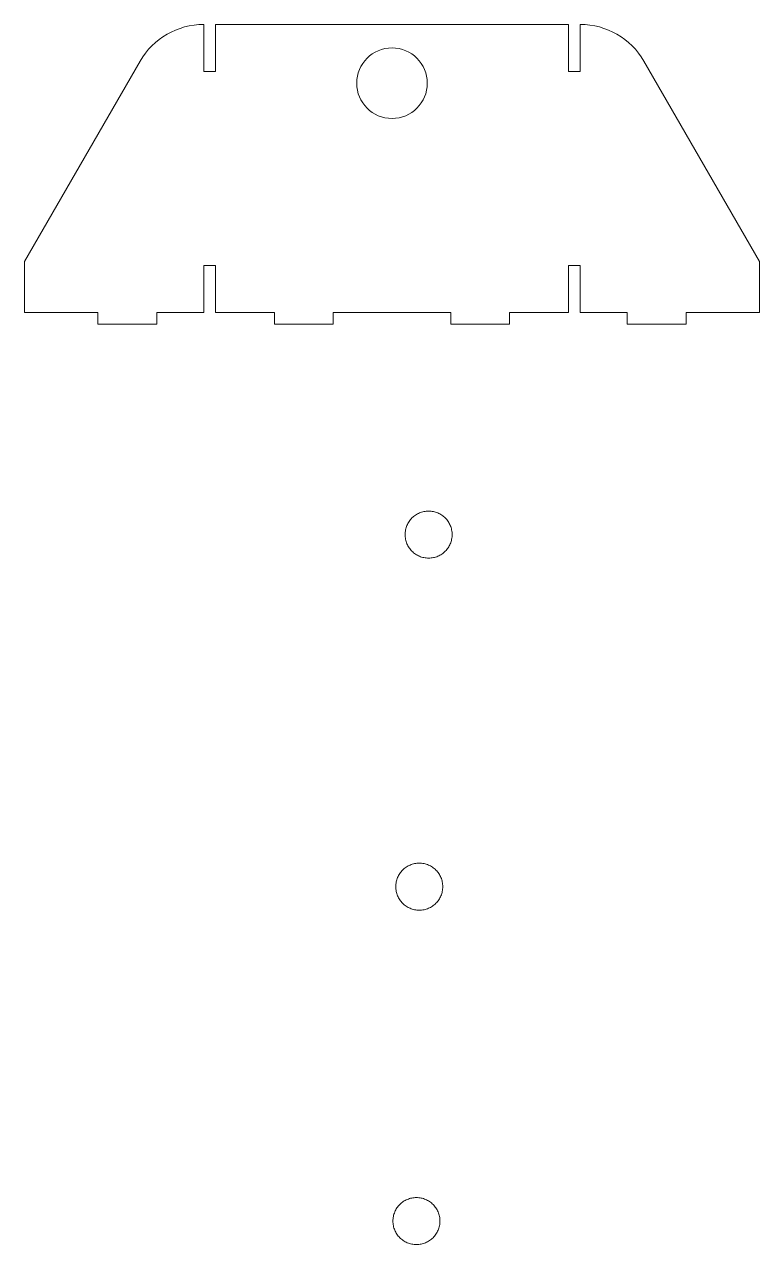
# Model space of a CAD drawing. Header units: millimetres. Extents: x -1370 to 2150, y -107 to 720.
# Drawn here: x 1285.5 to 1535.5, y -25.8 to 389.4 of the extents above; entities that cross this region are included whole.
import ezdxf

# ---------------------------------------------------------------- set-up
doc = ezdxf.new("R2010")
doc.units = ezdxf.units.MM
doc.header["$MEASUREMENT"] = 0
doc.layers.add('layer 1', color=7, linetype='Continuous')

msp = doc.modelspace()

# ---------------------------------------------------------------- linework, layer by layer
at = {"layer": 'layer 1', "color": 5, "lineweight": 9}
for points, knots in [([(1285.4668, 308.7367), (1285.4668, 308.7367), (1285.4668, 291.3918), (1285.4668, 291.3918), (1285.4668, 291.3918), (1285.4668, 291.3918), (1310.4668, 291.3918), (1310.4668, 291.3918), (1310.4668, 291.3918), (1310.4668, 291.3918), (1310.4668, 287.3918), (1310.4668, 287.3918), (1310.4668, 287.3918), (1310.4668, 287.3918), (1330.4668, 287.3918), (1330.4668, 287.3918), (1330.4668, 287.3918), (1330.4668, 287.3918), (1330.4668, 291.3918), (1330.4668, 291.3918), (1330.4668, 291.3918), (1330.4668, 291.3918), (1346.4668, 291.3918), (1346.4668, 291.3918), (1346.4668, 291.3918), (1346.4668, 291.3918), (1346.4668, 307.3918), (1346.4668, 307.3918), (1346.4668, 307.3918), (1346.4668, 307.3918), (1350.4668, 307.3918), (1350.4668, 307.3918), (1350.4668, 307.3918), (1350.4668, 307.3918), (1350.4668, 291.3918), (1350.4668, 291.3918), (1350.4668, 291.3918), (1350.4668, 291.3918), (1370.4668, 291.3918), (1370.4668, 291.3918), (1370.4668, 291.3918), (1370.4668, 291.3918), (1370.4668, 287.3918), (1370.4668, 287.3918), (1370.4668, 287.3918), (1370.4668, 287.3918), (1390.4668, 287.3918), (1390.4668, 287.3918), (1390.4668, 287.3918), (1390.4668, 287.3918), (1390.4668, 291.3918), (1390.4668, 291.3918), (1390.4668, 291.3918), (1390.4668, 291.3918), (1430.4668, 291.3918), (1430.4668, 291.3918), (1430.4668, 291.3918), (1430.4668, 291.3918), (1430.4668, 287.3918), (1430.4668, 287.3918), (1430.4668, 287.3918), (1430.4668, 287.3918), (1450.4668, 287.3918), (1450.4668, 287.3918), (1450.4668, 287.3918), (1450.4668, 287.3918), (1450.4668, 291.3918), (1450.4668, 291.3918), (1450.4668, 291.3918), (1450.4668, 291.3918), (1470.4668, 291.3918), (1470.4668, 291.3918), (1470.4668, 291.3918), (1470.4668, 291.3918), (1470.4668, 307.3918), (1470.4668, 307.3918), (1470.4668, 307.3918), (1470.4668, 307.3918), (1474.4668, 307.3918), (1474.4668, 307.3918), (1474.4668, 307.3918), (1474.4668, 307.3918), (1474.4668, 291.3918), (1474.4668, 291.3918), (1474.4668, 291.3918), (1474.4668, 291.3918), (1490.4668, 291.3918), (1490.4668, 291.3918), (1490.4668, 291.3918), (1490.4668, 291.3918), (1490.4668, 287.3918), (1490.4668, 287.3918), (1490.4668, 287.3918), (1490.4668, 287.3918), (1510.4668, 287.3918), (1510.4668, 287.3918), (1510.4668, 287.3918), (1510.4668, 287.3918), (1510.4668, 291.3918), (1510.4668, 291.3918), (1510.4668, 291.3918), (1510.4668, 291.3918), (1535.4668, 291.3918), (1535.4668, 291.3918), (1535.4668, 291.3918), (1535.4668, 291.3918), (1535.4668, 308.7367), (1535.4668, 308.7367), (1535.4668, 308.7367), (1535.4668, 308.7367), (1496.1175, 376.8918), (1496.1175, 376.8918), (1496.1175, 376.8918), (1491.6517, 384.6268), (1483.3985, 389.3918), (1474.4668, 389.3918), (1474.4668, 389.3918), (1474.4668, 389.3918), (1474.4668, 373.3918), (1474.4668, 373.3918), (1474.4668, 373.3918), (1474.4668, 373.3918), (1470.4668, 373.3918), (1470.4668, 373.3918), (1470.4668, 373.3918), (1470.4668, 373.3918), (1470.4668, 389.3918), (1470.4668, 389.3918), (1470.4668, 389.3918), (1470.4668, 389.3918), (1410.4668, 389.3918), (1410.4668, 389.3918), (1410.4668, 389.3918), (1410.4668, 389.3918), (1350.4668, 389.3918), (1350.4668, 389.3918), (1350.4668, 389.3918), (1350.4668, 389.3918), (1350.4668, 373.3918), (1350.4668, 373.3918), (1350.4668, 373.3918), (1350.4668, 373.3918), (1346.4668, 373.3918), (1346.4668, 373.3918), (1346.4668, 373.3918), (1346.4668, 373.3918), (1346.4668, 389.3918), (1346.4668, 389.3918), (1346.4668, 389.3918), (1337.5352, 389.3918), (1329.282, 384.6268), (1324.8162, 376.8918), (1324.8162, 376.8918), (1324.8162, 376.8918), (1285.4668, 308.7367), (1285.4668, 308.7367)], [0, 0, 0, 0, 0.025, 0.025, 0.025, 0.025, 0.05, 0.05, 0.05, 0.05, 0.075, 0.075, 0.075, 0.075, 0.1, 0.1, 0.1, 0.1, 0.125, 0.125, 0.125, 0.125, 0.15, 0.15, 0.15, 0.15, 0.175, 0.175, 0.175, 0.175, 0.2, 0.2, 0.2, 0.2, 0.225, 0.225, 0.225, 0.225, 0.25, 0.25, 0.25, 0.25, 0.275, 0.275, 0.275, 0.275, 0.3, 0.3, 0.3, 0.3, 0.325, 0.325, 0.325, 0.325, 0.35, 0.35, 0.35, 0.35, 0.375, 0.375, 0.375, 0.375, 0.4, 0.4, 0.4, 0.4, 0.425, 0.425, 0.425, 0.425, 0.45, 0.45, 0.45, 0.45, 0.475, 0.475, 0.475, 0.475, 0.5, 0.5, 0.5, 0.5, 0.525, 0.525, 0.525, 0.525, 0.55, 0.55, 0.55, 0.55, 0.575, 0.575, 0.575, 0.575, 0.6, 0.6, 0.6, 0.6, 0.625, 0.625, 0.625, 0.625, 0.65, 0.65, 0.65, 0.65, 0.675, 0.675, 0.675, 0.675, 0.7, 0.7, 0.7, 0.7, 0.725, 0.725, 0.725, 0.725, 0.75, 0.75, 0.75, 0.75, 0.775, 0.775, 0.775, 0.775, 0.8, 0.8, 0.8, 0.8, 0.825, 0.825, 0.825, 0.825, 0.85, 0.85, 0.85, 0.85, 0.875, 0.875, 0.875, 0.875, 0.9, 0.9, 0.9, 0.9, 0.925, 0.925, 0.925, 0.925, 0.95, 0.95, 0.95, 0.95, 1, 1, 1, 1]), ([(1422.4668, 369.3918), (1422.4668, 376.0192), (1417.0943, 381.3918), (1410.4669, 381.3918), (1410.4669, 381.3918), (1403.8395, 381.3918), (1398.4669, 376.0192), (1398.4668, 369.3918), (1398.4668, 369.3918), (1398.4668, 362.7644), (1403.8394, 357.3918), (1410.4668, 357.3918), (1410.4668, 357.3918), (1417.0942, 357.3918), (1422.4668, 362.7644), (1422.4668, 369.3917), (1422.4668, 369.3917), (1422.4668, 369.3917), (1422.4668, 369.3918), (1422.4668, 369.3918)], [0, 0, 0, 0, 0.16666667, 0.16666667, 0.16666667, 0.16666667, 0.33333333, 0.33333333, 0.33333333, 0.33333333, 0.5, 0.5, 0.5, 0.5, 0.66666667, 0.66666667, 0.66666667, 0.66666667, 1, 1, 1, 1])]:
    msp.add_open_spline(points, degree=3, knots=knots, dxfattribs=at)
at = {"layer": 'layer 1', "color": 183, "lineweight": 9}
for points in [[(1430.9127, 215.7909), (1430.9127, 215.7909), (1430.9022, 216.2022), (1430.9022, 216.2022), (1430.9022, 216.2022), (1430.9022, 216.2022), (1430.8713, 216.6082), (1430.8713, 216.6082), (1430.8713, 216.6082), (1430.8713, 216.6082), (1430.8204, 217.0083), (1430.8204, 217.0083), (1430.8204, 217.0083), (1430.8204, 217.0083), (1430.75, 217.402), (1430.75, 217.402), (1430.75, 217.402), (1430.75, 217.402), (1430.6605, 217.7889), (1430.6605, 217.7889), (1430.6605, 217.7889), (1430.6605, 217.7889), (1430.5526, 218.1684), (1430.5526, 218.1684), (1430.5526, 218.1684), (1430.5526, 218.1684), (1430.4268, 218.54), (1430.4268, 218.54), (1430.4268, 218.54), (1430.4268, 218.54), (1430.2834, 218.9032), (1430.2834, 218.9032), (1430.2834, 218.9032), (1430.2834, 218.9032), (1430.1231, 219.2575), (1430.1231, 219.2575), (1430.1231, 219.2575), (1430.1231, 219.2575), (1429.9463, 219.6024), (1429.9463, 219.6024), (1429.9463, 219.6024), (1429.9463, 219.6024), (1429.7535, 219.9374), (1429.7535, 219.9374), (1429.7535, 219.9374), (1429.7535, 219.9374), (1429.5453, 220.262), (1429.5453, 220.262), (1429.5453, 220.262), (1429.5453, 220.262), (1429.3222, 220.5757), (1429.3222, 220.5757), (1429.3222, 220.5757), (1429.3222, 220.5757), (1429.0846, 220.878), (1429.0846, 220.878), (1429.0846, 220.878), (1429.0846, 220.878), (1428.833, 221.1683), (1428.833, 221.1683), (1428.833, 221.1683), (1428.833, 221.1683), (1428.568, 221.4463), (1428.568, 221.4463), (1428.568, 221.4463), (1428.568, 221.4463), (1428.2901, 221.7112), (1428.2901, 221.7112), (1428.2901, 221.7112), (1428.2901, 221.7112), (1427.9997, 221.9628), (1427.9997, 221.9628), (1427.9997, 221.9628), (1427.9997, 221.9628), (1427.6975, 222.2004), (1427.6975, 222.2004), (1427.6975, 222.2004), (1427.6975, 222.2004), (1427.3838, 222.4236), (1427.3838, 222.4236), (1427.3838, 222.4236), (1427.3838, 222.4236), (1427.0592, 222.6318), (1427.0592, 222.6318), (1427.0592, 222.6318), (1427.0592, 222.6318), (1426.7242, 222.8245), (1426.7242, 222.8245), (1426.7242, 222.8245), (1426.7242, 222.8245), (1426.3792, 223.0013), (1426.3792, 223.0013), (1426.3792, 223.0013), (1426.3792, 223.0013), (1426.0249, 223.1617), (1426.0249, 223.1617), (1426.0249, 223.1617), (1426.0249, 223.1617), (1425.6617, 223.305), (1425.6617, 223.305), (1425.6617, 223.305), (1425.6617, 223.305), (1425.2901, 223.4309), (1425.2901, 223.4309), (1425.2901, 223.4309), (1425.2901, 223.4309), (1424.9106, 223.5388), (1424.9106, 223.5388), (1424.9106, 223.5388), (1424.9106, 223.5388), (1424.5238, 223.6282), (1424.5238, 223.6282), (1424.5238, 223.6282), (1424.5238, 223.6282), (1424.1301, 223.6986), (1424.1301, 223.6986), (1424.1301, 223.6986), (1424.1301, 223.6986), (1423.7299, 223.7496), (1423.7299, 223.7496), (1423.7299, 223.7496), (1423.7299, 223.7496), (1423.324, 223.7805), (1423.324, 223.7805), (1423.324, 223.7805), (1423.324, 223.7805), (1422.9127, 223.7909), (1422.9127, 223.7909), (1422.9127, 223.7909), (1422.9127, 223.7909), (1422.5013, 223.7805), (1422.5013, 223.7805), (1422.5013, 223.7805), (1422.5013, 223.7805), (1422.0954, 223.7496), (1422.0954, 223.7496), (1422.0954, 223.7496), (1422.0954, 223.7496), (1421.6953, 223.6986), (1421.6953, 223.6986), (1421.6953, 223.6986), (1421.6953, 223.6986), (1421.3015, 223.6282), (1421.3015, 223.6282), (1421.3015, 223.6282), (1421.3015, 223.6282), (1420.9147, 223.5388), (1420.9147, 223.5388), (1420.9147, 223.5388), (1420.9147, 223.5388), (1420.5352, 223.4309), (1420.5352, 223.4309), (1420.5352, 223.4309), (1420.5352, 223.4309), (1420.1636, 223.305), (1420.1636, 223.305), (1420.1636, 223.305), (1420.1636, 223.305), (1419.8004, 223.1617), (1419.8004, 223.1617), (1419.8004, 223.1617), (1419.8004, 223.1617), (1419.4461, 223.0013), (1419.4461, 223.0013), (1419.4461, 223.0013), (1419.4461, 223.0013), (1419.1011, 222.8245), (1419.1011, 222.8245), (1419.1011, 222.8245), (1419.1011, 222.8245), (1418.7661, 222.6318), (1418.7661, 222.6318), (1418.7661, 222.6318), (1418.7661, 222.6318), (1418.4415, 222.4236), (1418.4415, 222.4236), (1418.4415, 222.4236), (1418.4415, 222.4236), (1418.1278, 222.2004), (1418.1278, 222.2004), (1418.1278, 222.2004), (1418.1278, 222.2004), (1417.8256, 221.9628), (1417.8256, 221.9628), (1417.8256, 221.9628), (1417.8256, 221.9628), (1417.5352, 221.7112), (1417.5352, 221.7112), (1417.5352, 221.7112), (1417.5352, 221.7112), (1417.2573, 221.4463), (1417.2573, 221.4463), (1417.2573, 221.4463), (1417.2573, 221.4463), (1416.9923, 221.1683), (1416.9923, 221.1683), (1416.9923, 221.1683), (1416.9923, 221.1683), (1416.7408, 220.878), (1416.7408, 220.878), (1416.7408, 220.878), (1416.7408, 220.878), (1416.5031, 220.5757), (1416.5031, 220.5757), (1416.5031, 220.5757), (1416.5031, 220.5757), (1416.28, 220.262), (1416.28, 220.262), (1416.28, 220.262), (1416.28, 220.262), (1416.0718, 219.9374), (1416.0718, 219.9374), (1416.0718, 219.9374), (1416.0718, 219.9374), (1415.879, 219.6024), (1415.879, 219.6024), (1415.879, 219.6024), (1415.879, 219.6024), (1415.7022, 219.2575), (1415.7022, 219.2575), (1415.7022, 219.2575), (1415.7022, 219.2575), (1415.5419, 218.9032), (1415.5419, 218.9032), (1415.5419, 218.9032), (1415.5419, 218.9032), (1415.3985, 218.54), (1415.3985, 218.54), (1415.3985, 218.54), (1415.3985, 218.54), (1415.2727, 218.1684), (1415.2727, 218.1684), (1415.2727, 218.1684), (1415.2727, 218.1684), (1415.1648, 217.7889), (1415.1648, 217.7889), (1415.1648, 217.7889), (1415.1648, 217.7889), (1415.0753, 217.402), (1415.0753, 217.402), (1415.0753, 217.402), (1415.0753, 217.402), (1415.0049, 217.0083), (1415.0049, 217.0083), (1415.0049, 217.0083), (1415.0049, 217.0083), (1414.954, 216.6082), (1414.954, 216.6082), (1414.954, 216.6082), (1414.954, 216.6082), (1414.9231, 216.2022), (1414.9231, 216.2022), (1414.9231, 216.2022), (1414.9231, 216.2022), (1414.9127, 215.7909), (1414.9127, 215.7909), (1414.9127, 215.7909), (1414.9127, 215.7909), (1414.9231, 215.3796), (1414.9231, 215.3796), (1414.9231, 215.3796), (1414.9231, 215.3796), (1414.954, 214.9736), (1414.954, 214.9736), (1414.954, 214.9736), (1414.954, 214.9736), (1415.0049, 214.5735), (1415.0049, 214.5735), (1415.0049, 214.5735), (1415.0049, 214.5735), (1415.0753, 214.1798), (1415.0753, 214.1798), (1415.0753, 214.1798), (1415.0753, 214.1798), (1415.1648, 213.7929), (1415.1648, 213.7929), (1415.1648, 213.7929), (1415.1648, 213.7929), (1415.2727, 213.4134), (1415.2727, 213.4134), (1415.2727, 213.4134), (1415.2727, 213.4134), (1415.3985, 213.0418), (1415.3985, 213.0418), (1415.3985, 213.0418), (1415.3985, 213.0418), (1415.5419, 212.6786), (1415.5419, 212.6786), (1415.5419, 212.6786), (1415.5419, 212.6786), (1415.7022, 212.3243), (1415.7022, 212.3243), (1415.7022, 212.3243), (1415.7022, 212.3243), (1415.879, 211.9794), (1415.879, 211.9794), (1415.879, 211.9794), (1415.879, 211.9794), (1416.0718, 211.6444), (1416.0718, 211.6444), (1416.0718, 211.6444), (1416.0718, 211.6444), (1416.28, 211.3198), (1416.28, 211.3198), (1416.28, 211.3198), (1416.28, 211.3198), (1416.5031, 211.0061), (1416.5031, 211.0061), (1416.5031, 211.0061), (1416.5031, 211.0061), (1416.7408, 210.7038), (1416.7408, 210.7038), (1416.7408, 210.7038), (1416.7408, 210.7038), (1416.9923, 210.4135), (1416.9923, 210.4135), (1416.9923, 210.4135), (1416.9923, 210.4135), (1417.2573, 210.1355), (1417.2573, 210.1355), (1417.2573, 210.1355), (1417.2573, 210.1355), (1417.5352, 209.8706), (1417.5352, 209.8706), (1417.5352, 209.8706), (1417.5352, 209.8706), (1417.8256, 209.619), (1417.8256, 209.619), (1417.8256, 209.619), (1417.8256, 209.619), (1418.1278, 209.3814), (1418.1278, 209.3814), (1418.1278, 209.3814), (1418.1278, 209.3814), (1418.4415, 209.1582), (1418.4415, 209.1582), (1418.4415, 209.1582), (1418.4415, 209.1582), (1418.7661, 208.95), (1418.7661, 208.95), (1418.7661, 208.95), (1418.7661, 208.95), (1419.1011, 208.7573), (1419.1011, 208.7573), (1419.1011, 208.7573), (1419.1011, 208.7573), (1419.4461, 208.5805), (1419.4461, 208.5805), (1419.4461, 208.5805), (1419.4461, 208.5805), (1419.8004, 208.4201), (1419.8004, 208.4201), (1419.8004, 208.4201), (1419.8004, 208.4201), (1420.1636, 208.2768), (1420.1636, 208.2768), (1420.1636, 208.2768), (1420.1636, 208.2768), (1420.5352, 208.1509), (1420.5352, 208.1509), (1420.5352, 208.1509), (1420.5352, 208.1509), (1420.9147, 208.043), (1420.9147, 208.043), (1420.9147, 208.043), (1420.9147, 208.043), (1421.3015, 207.9536), (1421.3015, 207.9536), (1421.3015, 207.9536), (1421.3015, 207.9536), (1421.6953, 207.8832), (1421.6953, 207.8832), (1421.6953, 207.8832), (1421.6953, 207.8832), (1422.0954, 207.8322), (1422.0954, 207.8322), (1422.0954, 207.8322), (1422.0954, 207.8322), (1422.5013, 207.8013), (1422.5013, 207.8013), (1422.5013, 207.8013), (1422.5013, 207.8013), (1422.9127, 207.7909), (1422.9127, 207.7909), (1422.9127, 207.7909), (1422.9127, 207.7909), (1423.324, 207.8013), (1423.324, 207.8013), (1423.324, 207.8013), (1423.324, 207.8013), (1423.73, 207.8322), (1423.73, 207.8322), (1423.73, 207.8322), (1423.73, 207.8322), (1424.1301, 207.8832), (1424.1301, 207.8832), (1424.1301, 207.8832), (1424.1301, 207.8832), (1424.5238, 207.9536), (1424.5238, 207.9536), (1424.5238, 207.9536), (1424.5238, 207.9536), (1424.9106, 208.043), (1424.9106, 208.043), (1424.9106, 208.043), (1424.9106, 208.043), (1425.2901, 208.1509), (1425.2901, 208.1509), (1425.2901, 208.1509), (1425.2901, 208.1509), (1425.6617, 208.2768), (1425.6617, 208.2768), (1425.6617, 208.2768), (1425.6617, 208.2768), (1426.0249, 208.4201), (1426.0249, 208.4201), (1426.0249, 208.4201), (1426.0249, 208.4201), (1426.3792, 208.5805), (1426.3792, 208.5805), (1426.3792, 208.5805), (1426.3792, 208.5805), (1426.7242, 208.7573), (1426.7242, 208.7573), (1426.7242, 208.7573), (1426.7242, 208.7573), (1427.0592, 208.95), (1427.0592, 208.95), (1427.0592, 208.95), (1427.0592, 208.95), (1427.3838, 209.1582), (1427.3838, 209.1582), (1427.3838, 209.1582), (1427.3838, 209.1582), (1427.6975, 209.3814), (1427.6975, 209.3814), (1427.6975, 209.3814), (1427.6975, 209.3814), (1427.9997, 209.619), (1427.9997, 209.619), (1427.9997, 209.619), (1427.9997, 209.619), (1428.2901, 209.8706), (1428.2901, 209.8706), (1428.2901, 209.8706), (1428.2901, 209.8706), (1428.568, 210.1355), (1428.568, 210.1355), (1428.568, 210.1355), (1428.568, 210.1355), (1428.833, 210.4135), (1428.833, 210.4135), (1428.833, 210.4135), (1428.833, 210.4135), (1429.0846, 210.7038), (1429.0846, 210.7038), (1429.0846, 210.7038), (1429.0846, 210.7038), (1429.3222, 211.0061), (1429.3222, 211.0061), (1429.3222, 211.0061), (1429.3222, 211.0061), (1429.5453, 211.3198), (1429.5453, 211.3198), (1429.5453, 211.3198), (1429.5453, 211.3198), (1429.7535, 211.6444), (1429.7535, 211.6444), (1429.7535, 211.6444), (1429.7535, 211.6444), (1429.9463, 211.9794), (1429.9463, 211.9794), (1429.9463, 211.9794), (1429.9463, 211.9794), (1430.1231, 212.3243), (1430.1231, 212.3243), (1430.1231, 212.3243), (1430.1231, 212.3243), (1430.2834, 212.6786), (1430.2834, 212.6786), (1430.2834, 212.6786), (1430.2834, 212.6786), (1430.4268, 213.0418), (1430.4268, 213.0418), (1430.4268, 213.0418), (1430.4268, 213.0418), (1430.5526, 213.4134), (1430.5526, 213.4134), (1430.5526, 213.4134), (1430.5526, 213.4134), (1430.6605, 213.7929), (1430.6605, 213.7929), (1430.6605, 213.7929), (1430.6605, 213.7929), (1430.75, 214.1798), (1430.75, 214.1798), (1430.75, 214.1798), (1430.75, 214.1798), (1430.8204, 214.5735), (1430.8204, 214.5735), (1430.8204, 214.5735), (1430.8204, 214.5735), (1430.8713, 214.9736), (1430.8713, 214.9736), (1430.8713, 214.9736), (1430.8713, 214.9736), (1430.9022, 215.3796), (1430.9022, 215.3796), (1430.9022, 215.3796), (1430.9022, 215.3796), (1430.9127, 215.7909), (1430.9127, 215.7909)], [(1427.7377, 95.9927), (1427.7377, 95.9927), (1427.7272, 96.404), (1427.7272, 96.404), (1427.7272, 96.404), (1427.7272, 96.404), (1427.6963, 96.81), (1427.6963, 96.81), (1427.6963, 96.81), (1427.6963, 96.81), (1427.6454, 97.2101), (1427.6454, 97.2101), (1427.6454, 97.2101), (1427.6454, 97.2101), (1427.575, 97.6038), (1427.575, 97.6038), (1427.575, 97.6038), (1427.575, 97.6038), (1427.4855, 97.9907), (1427.4855, 97.9907), (1427.4855, 97.9907), (1427.4855, 97.9907), (1427.3776, 98.3702), (1427.3776, 98.3702), (1427.3776, 98.3702), (1427.3776, 98.3702), (1427.2518, 98.7418), (1427.2518, 98.7418), (1427.2518, 98.7418), (1427.2518, 98.7418), (1427.1084, 99.105), (1427.1084, 99.105), (1427.1084, 99.105), (1427.1084, 99.105), (1426.9481, 99.4593), (1426.9481, 99.4593), (1426.9481, 99.4593), (1426.9481, 99.4593), (1426.7713, 99.8042), (1426.7713, 99.8042), (1426.7713, 99.8042), (1426.7713, 99.8042), (1426.5785, 100.1392), (1426.5785, 100.1392), (1426.5785, 100.1392), (1426.5785, 100.1392), (1426.3703, 100.4638), (1426.3703, 100.4638), (1426.3703, 100.4638), (1426.3703, 100.4638), (1426.1472, 100.7775), (1426.1472, 100.7775), (1426.1472, 100.7775), (1426.1472, 100.7775), (1425.9096, 101.0798), (1425.9096, 101.0798), (1425.9096, 101.0798), (1425.9096, 101.0798), (1425.658, 101.3701), (1425.658, 101.3701), (1425.658, 101.3701), (1425.658, 101.3701), (1425.393, 101.6481), (1425.393, 101.6481), (1425.393, 101.6481), (1425.393, 101.6481), (1425.1151, 101.913), (1425.1151, 101.913), (1425.1151, 101.913), (1425.1151, 101.913), (1424.8247, 102.1646), (1424.8247, 102.1646), (1424.8247, 102.1646), (1424.8247, 102.1646), (1424.5225, 102.4022), (1424.5225, 102.4022), (1424.5225, 102.4022), (1424.5225, 102.4022), (1424.2088, 102.6254), (1424.2088, 102.6254), (1424.2088, 102.6254), (1424.2088, 102.6254), (1423.8842, 102.8336), (1423.8842, 102.8336), (1423.8842, 102.8336), (1423.8842, 102.8336), (1423.5492, 103.0263), (1423.5492, 103.0263), (1423.5492, 103.0263), (1423.5492, 103.0263), (1423.2042, 103.2031), (1423.2042, 103.2031), (1423.2042, 103.2031), (1423.2042, 103.2031), (1422.8499, 103.3635), (1422.8499, 103.3635), (1422.8499, 103.3635), (1422.8499, 103.3635), (1422.4867, 103.5068), (1422.4867, 103.5068), (1422.4867, 103.5068), (1422.4867, 103.5068), (1422.1151, 103.6327), (1422.1151, 103.6327), (1422.1151, 103.6327), (1422.1151, 103.6327), (1421.7356, 103.7406), (1421.7356, 103.7406), (1421.7356, 103.7406), (1421.7356, 103.7406), (1421.3488, 103.83), (1421.3488, 103.83), (1421.3488, 103.83), (1421.3488, 103.83), (1420.9551, 103.9004), (1420.9551, 103.9004), (1420.9551, 103.9004), (1420.9551, 103.9004), (1420.5549, 103.9514), (1420.5549, 103.9514), (1420.5549, 103.9514), (1420.5549, 103.9514), (1420.149, 103.9823), (1420.149, 103.9823), (1420.149, 103.9823), (1420.149, 103.9823), (1419.7377, 103.9927), (1419.7377, 103.9927), (1419.7377, 103.9927), (1419.7377, 103.9927), (1419.3263, 103.9823), (1419.3263, 103.9823), (1419.3263, 103.9823), (1419.3263, 103.9823), (1418.9204, 103.9514), (1418.9204, 103.9514), (1418.9204, 103.9514), (1418.9204, 103.9514), (1418.5203, 103.9004), (1418.5203, 103.9004), (1418.5203, 103.9004), (1418.5203, 103.9004), (1418.1265, 103.83), (1418.1265, 103.83), (1418.1265, 103.83), (1418.1265, 103.83), (1417.7397, 103.7406), (1417.7397, 103.7406), (1417.7397, 103.7406), (1417.7397, 103.7406), (1417.3602, 103.6327), (1417.3602, 103.6327), (1417.3602, 103.6327), (1417.3602, 103.6327), (1416.9886, 103.5068), (1416.9886, 103.5068), (1416.9886, 103.5068), (1416.9886, 103.5068), (1416.6254, 103.3635), (1416.6254, 103.3635), (1416.6254, 103.3635), (1416.6254, 103.3635), (1416.2711, 103.2031), (1416.2711, 103.2031), (1416.2711, 103.2031), (1416.2711, 103.2031), (1415.9261, 103.0263), (1415.9261, 103.0263), (1415.9261, 103.0263), (1415.9261, 103.0263), (1415.5911, 102.8336), (1415.5911, 102.8336), (1415.5911, 102.8336), (1415.5911, 102.8336), (1415.2665, 102.6254), (1415.2665, 102.6254), (1415.2665, 102.6254), (1415.2665, 102.6254), (1414.9528, 102.4022), (1414.9528, 102.4022), (1414.9528, 102.4022), (1414.9528, 102.4022), (1414.6506, 102.1646), (1414.6506, 102.1646), (1414.6506, 102.1646), (1414.6506, 102.1646), (1414.3602, 101.913), (1414.3602, 101.913), (1414.3602, 101.913), (1414.3602, 101.913), (1414.0823, 101.6481), (1414.0823, 101.6481), (1414.0823, 101.6481), (1414.0823, 101.6481), (1413.8173, 101.3701), (1413.8173, 101.3701), (1413.8173, 101.3701), (1413.8173, 101.3701), (1413.5658, 101.0798), (1413.5658, 101.0798), (1413.5658, 101.0798), (1413.5658, 101.0798), (1413.3281, 100.7775), (1413.3281, 100.7775), (1413.3281, 100.7775), (1413.3281, 100.7775), (1413.105, 100.4638), (1413.105, 100.4638), (1413.105, 100.4638), (1413.105, 100.4638), (1412.8968, 100.1392), (1412.8968, 100.1392), (1412.8968, 100.1392), (1412.8968, 100.1392), (1412.704, 99.8042), (1412.704, 99.8042), (1412.704, 99.8042), (1412.704, 99.8042), (1412.5272, 99.4593), (1412.5272, 99.4593), (1412.5272, 99.4593), (1412.5272, 99.4593), (1412.3669, 99.105), (1412.3669, 99.105), (1412.3669, 99.105), (1412.3669, 99.105), (1412.2235, 98.7418), (1412.2235, 98.7418), (1412.2235, 98.7418), (1412.2235, 98.7418), (1412.0977, 98.3702), (1412.0977, 98.3702), (1412.0977, 98.3702), (1412.0977, 98.3702), (1411.9898, 97.9907), (1411.9898, 97.9907), (1411.9898, 97.9907), (1411.9898, 97.9907), (1411.9003, 97.6038), (1411.9003, 97.6038), (1411.9003, 97.6038), (1411.9003, 97.6038), (1411.8299, 97.2101), (1411.8299, 97.2101), (1411.8299, 97.2101), (1411.8299, 97.2101), (1411.779, 96.81), (1411.779, 96.81), (1411.779, 96.81), (1411.779, 96.81), (1411.7481, 96.404), (1411.7481, 96.404), (1411.7481, 96.404), (1411.7481, 96.404), (1411.7377, 95.9927), (1411.7377, 95.9927), (1411.7377, 95.9927), (1411.7377, 95.9927), (1411.7481, 95.5814), (1411.7481, 95.5814), (1411.7481, 95.5814), (1411.7481, 95.5814), (1411.779, 95.1754), (1411.779, 95.1754), (1411.779, 95.1754), (1411.779, 95.1754), (1411.8299, 94.7753), (1411.8299, 94.7753), (1411.8299, 94.7753), (1411.8299, 94.7753), (1411.9003, 94.3816), (1411.9003, 94.3816), (1411.9003, 94.3816), (1411.9003, 94.3816), (1411.9898, 93.9947), (1411.9898, 93.9947), (1411.9898, 93.9947), (1411.9898, 93.9947), (1412.0977, 93.6152), (1412.0977, 93.6152), (1412.0977, 93.6152), (1412.0977, 93.6152), (1412.2235, 93.2436), (1412.2235, 93.2436), (1412.2235, 93.2436), (1412.2235, 93.2436), (1412.3669, 92.8804), (1412.3669, 92.8804), (1412.3669, 92.8804), (1412.3669, 92.8804), (1412.5272, 92.5261), (1412.5272, 92.5261), (1412.5272, 92.5261), (1412.5272, 92.5261), (1412.704, 92.1812), (1412.704, 92.1812), (1412.704, 92.1812), (1412.704, 92.1812), (1412.8968, 91.8462), (1412.8968, 91.8462), (1412.8968, 91.8462), (1412.8968, 91.8462), (1413.105, 91.5216), (1413.105, 91.5216), (1413.105, 91.5216), (1413.105, 91.5216), (1413.3281, 91.2079), (1413.3281, 91.2079), (1413.3281, 91.2079), (1413.3281, 91.2079), (1413.5658, 90.9056), (1413.5658, 90.9056), (1413.5658, 90.9056), (1413.5658, 90.9056), (1413.8173, 90.6153), (1413.8173, 90.6153), (1413.8173, 90.6153), (1413.8173, 90.6153), (1414.0823, 90.3373), (1414.0823, 90.3373), (1414.0823, 90.3373), (1414.0823, 90.3373), (1414.3602, 90.0724), (1414.3602, 90.0724), (1414.3602, 90.0724), (1414.3602, 90.0724), (1414.6506, 89.8208), (1414.6506, 89.8208), (1414.6506, 89.8208), (1414.6506, 89.8208), (1414.9528, 89.5832), (1414.9528, 89.5832), (1414.9528, 89.5832), (1414.9528, 89.5832), (1415.2665, 89.36), (1415.2665, 89.36), (1415.2665, 89.36), (1415.2665, 89.36), (1415.5911, 89.1518), (1415.5911, 89.1518), (1415.5911, 89.1518), (1415.5911, 89.1518), (1415.9261, 88.9591), (1415.9261, 88.9591), (1415.9261, 88.9591), (1415.9261, 88.9591), (1416.2711, 88.7823), (1416.2711, 88.7823), (1416.2711, 88.7823), (1416.2711, 88.7823), (1416.6254, 88.6219), (1416.6254, 88.6219), (1416.6254, 88.6219), (1416.6254, 88.6219), (1416.9886, 88.4786), (1416.9886, 88.4786), (1416.9886, 88.4786), (1416.9886, 88.4786), (1417.3602, 88.3527), (1417.3602, 88.3527), (1417.3602, 88.3527), (1417.3602, 88.3527), (1417.7397, 88.2448), (1417.7397, 88.2448), (1417.7397, 88.2448), (1417.7397, 88.2448), (1418.1265, 88.1554), (1418.1265, 88.1554), (1418.1265, 88.1554), (1418.1265, 88.1554), (1418.5203, 88.085), (1418.5203, 88.085), (1418.5203, 88.085), (1418.5203, 88.085), (1418.9204, 88.034), (1418.9204, 88.034), (1418.9204, 88.034), (1418.9204, 88.034), (1419.3263, 88.0031), (1419.3263, 88.0031), (1419.3263, 88.0031), (1419.3263, 88.0031), (1419.7377, 87.9927), (1419.7377, 87.9927), (1419.7377, 87.9927), (1419.7377, 87.9927), (1420.149, 88.0031), (1420.149, 88.0031), (1420.149, 88.0031), (1420.149, 88.0031), (1420.555, 88.034), (1420.555, 88.034), (1420.555, 88.034), (1420.555, 88.034), (1420.9551, 88.085), (1420.9551, 88.085), (1420.9551, 88.085), (1420.9551, 88.085), (1421.3488, 88.1554), (1421.3488, 88.1554), (1421.3488, 88.1554), (1421.3488, 88.1554), (1421.7356, 88.2448), (1421.7356, 88.2448), (1421.7356, 88.2448), (1421.7356, 88.2448), (1422.1151, 88.3527), (1422.1151, 88.3527), (1422.1151, 88.3527), (1422.1151, 88.3527), (1422.4867, 88.4786), (1422.4867, 88.4786), (1422.4867, 88.4786), (1422.4867, 88.4786), (1422.8499, 88.6219), (1422.8499, 88.6219), (1422.8499, 88.6219), (1422.8499, 88.6219), (1423.2042, 88.7823), (1423.2042, 88.7823), (1423.2042, 88.7823), (1423.2042, 88.7823), (1423.5492, 88.9591), (1423.5492, 88.9591), (1423.5492, 88.9591), (1423.5492, 88.9591), (1423.8842, 89.1518), (1423.8842, 89.1518), (1423.8842, 89.1518), (1423.8842, 89.1518), (1424.2088, 89.36), (1424.2088, 89.36), (1424.2088, 89.36), (1424.2088, 89.36), (1424.5225, 89.5832), (1424.5225, 89.5832), (1424.5225, 89.5832), (1424.5225, 89.5832), (1424.8247, 89.8208), (1424.8247, 89.8208), (1424.8247, 89.8208), (1424.8247, 89.8208), (1425.1151, 90.0724), (1425.1151, 90.0724), (1425.1151, 90.0724), (1425.1151, 90.0724), (1425.393, 90.3373), (1425.393, 90.3373), (1425.393, 90.3373), (1425.393, 90.3373), (1425.658, 90.6153), (1425.658, 90.6153), (1425.658, 90.6153), (1425.658, 90.6153), (1425.9096, 90.9056), (1425.9096, 90.9056), (1425.9096, 90.9056), (1425.9096, 90.9056), (1426.1472, 91.2079), (1426.1472, 91.2079), (1426.1472, 91.2079), (1426.1472, 91.2079), (1426.3703, 91.5216), (1426.3703, 91.5216), (1426.3703, 91.5216), (1426.3703, 91.5216), (1426.5785, 91.8462), (1426.5785, 91.8462), (1426.5785, 91.8462), (1426.5785, 91.8462), (1426.7713, 92.1812), (1426.7713, 92.1812), (1426.7713, 92.1812), (1426.7713, 92.1812), (1426.9481, 92.5261), (1426.9481, 92.5261), (1426.9481, 92.5261), (1426.9481, 92.5261), (1427.1084, 92.8804), (1427.1084, 92.8804), (1427.1084, 92.8804), (1427.1084, 92.8804), (1427.2518, 93.2436), (1427.2518, 93.2436), (1427.2518, 93.2436), (1427.2518, 93.2436), (1427.3776, 93.6152), (1427.3776, 93.6152), (1427.3776, 93.6152), (1427.3776, 93.6152), (1427.4855, 93.9947), (1427.4855, 93.9947), (1427.4855, 93.9947), (1427.4855, 93.9947), (1427.575, 94.3816), (1427.575, 94.3816), (1427.575, 94.3816), (1427.575, 94.3816), (1427.6454, 94.7753), (1427.6454, 94.7753), (1427.6454, 94.7753), (1427.6454, 94.7753), (1427.6963, 95.1754), (1427.6963, 95.1754), (1427.6963, 95.1754), (1427.6963, 95.1754), (1427.7272, 95.5814), (1427.7272, 95.5814), (1427.7272, 95.5814), (1427.7272, 95.5814), (1427.7377, 95.9927), (1427.7377, 95.9927)], [(1426.7807, -17.8006), (1426.7807, -17.8006), (1426.7702, -17.3893), (1426.7702, -17.3893), (1426.7702, -17.3893), (1426.7702, -17.3893), (1426.7393, -16.9833), (1426.7393, -16.9833), (1426.7393, -16.9833), (1426.7393, -16.9833), (1426.6884, -16.5832), (1426.6884, -16.5832), (1426.6884, -16.5832), (1426.6884, -16.5832), (1426.618, -16.1895), (1426.618, -16.1895), (1426.618, -16.1895), (1426.618, -16.1895), (1426.5285, -15.8026), (1426.5285, -15.8026), (1426.5285, -15.8026), (1426.5285, -15.8026), (1426.4206, -15.4231), (1426.4206, -15.4231), (1426.4206, -15.4231), (1426.4206, -15.4231), (1426.2948, -15.0515), (1426.2948, -15.0515), (1426.2948, -15.0515), (1426.2948, -15.0515), (1426.1514, -14.6883), (1426.1514, -14.6883), (1426.1514, -14.6883), (1426.1514, -14.6883), (1425.9911, -14.334), (1425.9911, -14.334), (1425.9911, -14.334), (1425.9911, -14.334), (1425.8143, -13.9891), (1425.8143, -13.9891), (1425.8143, -13.9891), (1425.8143, -13.9891), (1425.6215, -13.6541), (1425.6215, -13.6541), (1425.6215, -13.6541), (1425.6215, -13.6541), (1425.4133, -13.3295), (1425.4133, -13.3295), (1425.4133, -13.3295), (1425.4133, -13.3295), (1425.1902, -13.0158), (1425.1902, -13.0158), (1425.1902, -13.0158), (1425.1902, -13.0158), (1424.9526, -12.7135), (1424.9526, -12.7135), (1424.9526, -12.7135), (1424.9526, -12.7135), (1424.701, -12.4232), (1424.701, -12.4232), (1424.701, -12.4232), (1424.701, -12.4232), (1424.436, -12.1452), (1424.436, -12.1452), (1424.436, -12.1452), (1424.436, -12.1452), (1424.1581, -11.8803), (1424.1581, -11.8803), (1424.1581, -11.8803), (1424.1581, -11.8803), (1423.8677, -11.6287), (1423.8677, -11.6287), (1423.8677, -11.6287), (1423.8677, -11.6287), (1423.5655, -11.3911), (1423.5655, -11.3911), (1423.5655, -11.3911), (1423.5655, -11.3911), (1423.2518, -11.1679), (1423.2518, -11.1679), (1423.2518, -11.1679), (1423.2518, -11.1679), (1422.9272, -10.9597), (1422.9272, -10.9597), (1422.9272, -10.9597), (1422.9272, -10.9597), (1422.5922, -10.767), (1422.5922, -10.767), (1422.5922, -10.767), (1422.5922, -10.767), (1422.2472, -10.5902), (1422.2472, -10.5902), (1422.2472, -10.5902), (1422.2472, -10.5902), (1421.8929, -10.4298), (1421.8929, -10.4298), (1421.8929, -10.4298), (1421.8929, -10.4298), (1421.5297, -10.2865), (1421.5297, -10.2865), (1421.5297, -10.2865), (1421.5297, -10.2865), (1421.1581, -10.1606), (1421.1581, -10.1606), (1421.1581, -10.1606), (1421.1581, -10.1606), (1420.7786, -10.0527), (1420.7786, -10.0527), (1420.7786, -10.0527), (1420.7786, -10.0527), (1420.3918, -9.9633), (1420.3918, -9.9633), (1420.3918, -9.9633), (1420.3918, -9.9633), (1419.9981, -9.8929), (1419.9981, -9.8929), (1419.9981, -9.8929), (1419.9981, -9.8929), (1419.5979, -9.8419), (1419.5979, -9.8419), (1419.5979, -9.8419), (1419.5979, -9.8419), (1419.192, -9.811), (1419.192, -9.811), (1419.192, -9.811), (1419.192, -9.811), (1418.7807, -9.8006), (1418.7807, -9.8006), (1418.7807, -9.8006), (1418.7807, -9.8006), (1418.3693, -9.811), (1418.3693, -9.811), (1418.3693, -9.811), (1418.3693, -9.811), (1417.9634, -9.8419), (1417.9634, -9.8419), (1417.9634, -9.8419), (1417.9634, -9.8419), (1417.5633, -9.8929), (1417.5633, -9.8929), (1417.5633, -9.8929), (1417.5633, -9.8929), (1417.1695, -9.9633), (1417.1695, -9.9633), (1417.1695, -9.9633), (1417.1695, -9.9633), (1416.7827, -10.0527), (1416.7827, -10.0527), (1416.7827, -10.0527), (1416.7827, -10.0527), (1416.4032, -10.1606), (1416.4032, -10.1606), (1416.4032, -10.1606), (1416.4032, -10.1606), (1416.0316, -10.2865), (1416.0316, -10.2865), (1416.0316, -10.2865), (1416.0316, -10.2865), (1415.6684, -10.4298), (1415.6684, -10.4298), (1415.6684, -10.4298), (1415.6684, -10.4298), (1415.3141, -10.5902), (1415.3141, -10.5902), (1415.3141, -10.5902), (1415.3141, -10.5902), (1414.9691, -10.767), (1414.9691, -10.767), (1414.9691, -10.767), (1414.9691, -10.767), (1414.6341, -10.9597), (1414.6341, -10.9597), (1414.6341, -10.9597), (1414.6341, -10.9597), (1414.3095, -11.1679), (1414.3095, -11.1679), (1414.3095, -11.1679), (1414.3095, -11.1679), (1413.9958, -11.3911), (1413.9958, -11.3911), (1413.9958, -11.3911), (1413.9958, -11.3911), (1413.6936, -11.6287), (1413.6936, -11.6287), (1413.6936, -11.6287), (1413.6936, -11.6287), (1413.4032, -11.8803), (1413.4032, -11.8803), (1413.4032, -11.8803), (1413.4032, -11.8803), (1413.1253, -12.1452), (1413.1253, -12.1452), (1413.1253, -12.1452), (1413.1253, -12.1452), (1412.8603, -12.4232), (1412.8603, -12.4232), (1412.8603, -12.4232), (1412.8603, -12.4232), (1412.6088, -12.7135), (1412.6088, -12.7135), (1412.6088, -12.7135), (1412.6088, -12.7135), (1412.3711, -13.0158), (1412.3711, -13.0158), (1412.3711, -13.0158), (1412.3711, -13.0158), (1412.148, -13.3295), (1412.148, -13.3295), (1412.148, -13.3295), (1412.148, -13.3295), (1411.9398, -13.6541), (1411.9398, -13.6541), (1411.9398, -13.6541), (1411.9398, -13.6541), (1411.747, -13.9891), (1411.747, -13.9891), (1411.747, -13.9891), (1411.747, -13.9891), (1411.5702, -14.334), (1411.5702, -14.334), (1411.5702, -14.334), (1411.5702, -14.334), (1411.4099, -14.6883), (1411.4099, -14.6883), (1411.4099, -14.6883), (1411.4099, -14.6883), (1411.2665, -15.0515), (1411.2665, -15.0515), (1411.2665, -15.0515), (1411.2665, -15.0515), (1411.1407, -15.4231), (1411.1407, -15.4231), (1411.1407, -15.4231), (1411.1407, -15.4231), (1411.0328, -15.8026), (1411.0328, -15.8026), (1411.0328, -15.8026), (1411.0328, -15.8026), (1410.9433, -16.1895), (1410.9433, -16.1895), (1410.9433, -16.1895), (1410.9433, -16.1895), (1410.8729, -16.5832), (1410.8729, -16.5832), (1410.8729, -16.5832), (1410.8729, -16.5832), (1410.822, -16.9833), (1410.822, -16.9833), (1410.822, -16.9833), (1410.822, -16.9833), (1410.7911, -17.3893), (1410.7911, -17.3893), (1410.7911, -17.3893), (1410.7911, -17.3893), (1410.7807, -17.8006), (1410.7807, -17.8006), (1410.7807, -17.8006), (1410.7807, -17.8006), (1410.7911, -18.2119), (1410.7911, -18.2119), (1410.7911, -18.2119), (1410.7911, -18.2119), (1410.822, -18.6179), (1410.822, -18.6179), (1410.822, -18.6179), (1410.822, -18.6179), (1410.8729, -19.018), (1410.8729, -19.018), (1410.8729, -19.018), (1410.8729, -19.018), (1410.9433, -19.4117), (1410.9433, -19.4117), (1410.9433, -19.4117), (1410.9433, -19.4117), (1411.0328, -19.7986), (1411.0328, -19.7986), (1411.0328, -19.7986), (1411.0328, -19.7986), (1411.1407, -20.1781), (1411.1407, -20.1781), (1411.1407, -20.1781), (1411.1407, -20.1781), (1411.2665, -20.5497), (1411.2665, -20.5497), (1411.2665, -20.5497), (1411.2665, -20.5497), (1411.4099, -20.9129), (1411.4099, -20.9129), (1411.4099, -20.9129), (1411.4099, -20.9129), (1411.5702, -21.2672), (1411.5702, -21.2672), (1411.5702, -21.2672), (1411.5702, -21.2672), (1411.747, -21.6121), (1411.747, -21.6121), (1411.747, -21.6121), (1411.747, -21.6121), (1411.9398, -21.9471), (1411.9398, -21.9471), (1411.9398, -21.9471), (1411.9398, -21.9471), (1412.148, -22.2717), (1412.148, -22.2717), (1412.148, -22.2717), (1412.148, -22.2717), (1412.3711, -22.5854), (1412.3711, -22.5854), (1412.3711, -22.5854), (1412.3711, -22.5854), (1412.6088, -22.8877), (1412.6088, -22.8877), (1412.6088, -22.8877), (1412.6088, -22.8877), (1412.8603, -23.178), (1412.8603, -23.178), (1412.8603, -23.178), (1412.8603, -23.178), (1413.1253, -23.456), (1413.1253, -23.456), (1413.1253, -23.456), (1413.1253, -23.456), (1413.4032, -23.7209), (1413.4032, -23.7209), (1413.4032, -23.7209), (1413.4032, -23.7209), (1413.6936, -23.9725), (1413.6936, -23.9725), (1413.6936, -23.9725), (1413.6936, -23.9725), (1413.9958, -24.2101), (1413.9958, -24.2101), (1413.9958, -24.2101), (1413.9958, -24.2101), (1414.3095, -24.4333), (1414.3095, -24.4333), (1414.3095, -24.4333), (1414.3095, -24.4333), (1414.6341, -24.6415), (1414.6341, -24.6415), (1414.6341, -24.6415), (1414.6341, -24.6415), (1414.9691, -24.8342), (1414.9691, -24.8342), (1414.9691, -24.8342), (1414.9691, -24.8342), (1415.3141, -25.011), (1415.3141, -25.011), (1415.3141, -25.011), (1415.3141, -25.011), (1415.6684, -25.1714), (1415.6684, -25.1714), (1415.6684, -25.1714), (1415.6684, -25.1714), (1416.0316, -25.3147), (1416.0316, -25.3147), (1416.0316, -25.3147), (1416.0316, -25.3147), (1416.4032, -25.4406), (1416.4032, -25.4406), (1416.4032, -25.4406), (1416.4032, -25.4406), (1416.7827, -25.5485), (1416.7827, -25.5485), (1416.7827, -25.5485), (1416.7827, -25.5485), (1417.1695, -25.6379), (1417.1695, -25.6379), (1417.1695, -25.6379), (1417.1695, -25.6379), (1417.5633, -25.7083), (1417.5633, -25.7083), (1417.5633, -25.7083), (1417.5633, -25.7083), (1417.9634, -25.7593), (1417.9634, -25.7593), (1417.9634, -25.7593), (1417.9634, -25.7593), (1418.3693, -25.7902), (1418.3693, -25.7902), (1418.3693, -25.7902), (1418.3693, -25.7902), (1418.7807, -25.8006), (1418.7807, -25.8006), (1418.7807, -25.8006), (1418.7807, -25.8006), (1419.192, -25.7902), (1419.192, -25.7902), (1419.192, -25.7902), (1419.192, -25.7902), (1419.598, -25.7593), (1419.598, -25.7593), (1419.598, -25.7593), (1419.598, -25.7593), (1419.9981, -25.7083), (1419.9981, -25.7083), (1419.9981, -25.7083), (1419.9981, -25.7083), (1420.3918, -25.6379), (1420.3918, -25.6379), (1420.3918, -25.6379), (1420.3918, -25.6379), (1420.7786, -25.5485), (1420.7786, -25.5485), (1420.7786, -25.5485), (1420.7786, -25.5485), (1421.1581, -25.4406), (1421.1581, -25.4406), (1421.1581, -25.4406), (1421.1581, -25.4406), (1421.5297, -25.3147), (1421.5297, -25.3147), (1421.5297, -25.3147), (1421.5297, -25.3147), (1421.8929, -25.1714), (1421.8929, -25.1714), (1421.8929, -25.1714), (1421.8929, -25.1714), (1422.2472, -25.011), (1422.2472, -25.011), (1422.2472, -25.011), (1422.2472, -25.011), (1422.5922, -24.8342), (1422.5922, -24.8342), (1422.5922, -24.8342), (1422.5922, -24.8342), (1422.9272, -24.6415), (1422.9272, -24.6415), (1422.9272, -24.6415), (1422.9272, -24.6415), (1423.2518, -24.4333), (1423.2518, -24.4333), (1423.2518, -24.4333), (1423.2518, -24.4333), (1423.5655, -24.2101), (1423.5655, -24.2101), (1423.5655, -24.2101), (1423.5655, -24.2101), (1423.8677, -23.9725), (1423.8677, -23.9725), (1423.8677, -23.9725), (1423.8677, -23.9725), (1424.1581, -23.7209), (1424.1581, -23.7209), (1424.1581, -23.7209), (1424.1581, -23.7209), (1424.436, -23.456), (1424.436, -23.456), (1424.436, -23.456), (1424.436, -23.456), (1424.701, -23.178), (1424.701, -23.178), (1424.701, -23.178), (1424.701, -23.178), (1424.9526, -22.8877), (1424.9526, -22.8877), (1424.9526, -22.8877), (1424.9526, -22.8877), (1425.1902, -22.5854), (1425.1902, -22.5854), (1425.1902, -22.5854), (1425.1902, -22.5854), (1425.4133, -22.2717), (1425.4133, -22.2717), (1425.4133, -22.2717), (1425.4133, -22.2717), (1425.6215, -21.9471), (1425.6215, -21.9471), (1425.6215, -21.9471), (1425.6215, -21.9471), (1425.8143, -21.6121), (1425.8143, -21.6121), (1425.8143, -21.6121), (1425.8143, -21.6121), (1425.9911, -21.2672), (1425.9911, -21.2672), (1425.9911, -21.2672), (1425.9911, -21.2672), (1426.1514, -20.9129), (1426.1514, -20.9129), (1426.1514, -20.9129), (1426.1514, -20.9129), (1426.2948, -20.5497), (1426.2948, -20.5497), (1426.2948, -20.5497), (1426.2948, -20.5497), (1426.4206, -20.1781), (1426.4206, -20.1781), (1426.4206, -20.1781), (1426.4206, -20.1781), (1426.5285, -19.7986), (1426.5285, -19.7986), (1426.5285, -19.7986), (1426.5285, -19.7986), (1426.618, -19.4117), (1426.618, -19.4117), (1426.618, -19.4117), (1426.618, -19.4117), (1426.6884, -19.018), (1426.6884, -19.018), (1426.6884, -19.018), (1426.6884, -19.018), (1426.7393, -18.6179), (1426.7393, -18.6179), (1426.7393, -18.6179), (1426.7393, -18.6179), (1426.7702, -18.2119), (1426.7702, -18.2119), (1426.7702, -18.2119), (1426.7702, -18.2119), (1426.7807, -17.8006), (1426.7807, -17.8006)]]:
    msp.add_open_spline(points, degree=3, knots=[0, 0, 0, 0, 0.00775194, 0.00775194, 0.00775194, 0.00775194, 0.01550388, 0.01550388, 0.01550388, 0.01550388, 0.02325581, 0.02325581, 0.02325581, 0.02325581, 0.03100775, 0.03100775, 0.03100775, 0.03100775, 0.03875969, 0.03875969, 0.03875969, 0.03875969, 0.04651163, 0.04651163, 0.04651163, 0.04651163, 0.05426357, 0.05426357, 0.05426357, 0.05426357, 0.0620155, 0.0620155, 0.0620155, 0.0620155, 0.06976744, 0.06976744, 0.06976744, 0.06976744, 0.07751938, 0.07751938, 0.07751938, 0.07751938, 0.08527132, 0.08527132, 0.08527132, 0.08527132, 0.09302326, 0.09302326, 0.09302326, 0.09302326, 0.10077519, 0.10077519, 0.10077519, 0.10077519, 0.10852713, 0.10852713, 0.10852713, 0.10852713, 0.11627907, 0.11627907, 0.11627907, 0.11627907, 0.12403101, 0.12403101, 0.12403101, 0.12403101, 0.13178295, 0.13178295, 0.13178295, 0.13178295, 0.13953488, 0.13953488, 0.13953488, 0.13953488, 0.14728682, 0.14728682, 0.14728682, 0.14728682, 0.15503876, 0.15503876, 0.15503876, 0.15503876, 0.1627907, 0.1627907, 0.1627907, 0.1627907, 0.17054264, 0.17054264, 0.17054264, 0.17054264, 0.17829457, 0.17829457, 0.17829457, 0.17829457, 0.18604651, 0.18604651, 0.18604651, 0.18604651, 0.19379845, 0.19379845, 0.19379845, 0.19379845, 0.20155039, 0.20155039, 0.20155039, 0.20155039, 0.20930233, 0.20930233, 0.20930233, 0.20930233, 0.21705426, 0.21705426, 0.21705426, 0.21705426, 0.2248062, 0.2248062, 0.2248062, 0.2248062, 0.23255814, 0.23255814, 0.23255814, 0.23255814, 0.24031008, 0.24031008, 0.24031008, 0.24031008, 0.24806202, 0.24806202, 0.24806202, 0.24806202, 0.25581395, 0.25581395, 0.25581395, 0.25581395, 0.26356589, 0.26356589, 0.26356589, 0.26356589, 0.27131783, 0.27131783, 0.27131783, 0.27131783, 0.27906977, 0.27906977, 0.27906977, 0.27906977, 0.28682171, 0.28682171, 0.28682171, 0.28682171, 0.29457364, 0.29457364, 0.29457364, 0.29457364, 0.30232558, 0.30232558, 0.30232558, 0.30232558, 0.31007752, 0.31007752, 0.31007752, 0.31007752, 0.31782946, 0.31782946, 0.31782946, 0.31782946, 0.3255814, 0.3255814, 0.3255814, 0.3255814, 0.33333333, 0.33333333, 0.33333333, 0.33333333, 0.34108527, 0.34108527, 0.34108527, 0.34108527, 0.34883721, 0.34883721, 0.34883721, 0.34883721, 0.35658915, 0.35658915, 0.35658915, 0.35658915, 0.36434109, 0.36434109, 0.36434109, 0.36434109, 0.37209302, 0.37209302, 0.37209302, 0.37209302, 0.37984496, 0.37984496, 0.37984496, 0.37984496, 0.3875969, 0.3875969, 0.3875969, 0.3875969, 0.39534884, 0.39534884, 0.39534884, 0.39534884, 0.40310078, 0.40310078, 0.40310078, 0.40310078, 0.41085271, 0.41085271, 0.41085271, 0.41085271, 0.41860465, 0.41860465, 0.41860465, 0.41860465, 0.42635659, 0.42635659, 0.42635659, 0.42635659, 0.43410853, 0.43410853, 0.43410853, 0.43410853, 0.44186047, 0.44186047, 0.44186047, 0.44186047, 0.4496124, 0.4496124, 0.4496124, 0.4496124, 0.45736434, 0.45736434, 0.45736434, 0.45736434, 0.46511628, 0.46511628, 0.46511628, 0.46511628, 0.47286822, 0.47286822, 0.47286822, 0.47286822, 0.48062016, 0.48062016, 0.48062016, 0.48062016, 0.48837209, 0.48837209, 0.48837209, 0.48837209, 0.49612403, 0.49612403, 0.49612403, 0.49612403, 0.50387597, 0.50387597, 0.50387597, 0.50387597, 0.51162791, 0.51162791, 0.51162791, 0.51162791, 0.51937984, 0.51937984, 0.51937984, 0.51937984, 0.52713178, 0.52713178, 0.52713178, 0.52713178, 0.53488372, 0.53488372, 0.53488372, 0.53488372, 0.54263566, 0.54263566, 0.54263566, 0.54263566, 0.5503876, 0.5503876, 0.5503876, 0.5503876, 0.55813953, 0.55813953, 0.55813953, 0.55813953, 0.56589147, 0.56589147, 0.56589147, 0.56589147, 0.57364341, 0.57364341, 0.57364341, 0.57364341, 0.58139535, 0.58139535, 0.58139535, 0.58139535, 0.58914729, 0.58914729, 0.58914729, 0.58914729, 0.59689922, 0.59689922, 0.59689922, 0.59689922, 0.60465116, 0.60465116, 0.60465116, 0.60465116, 0.6124031, 0.6124031, 0.6124031, 0.6124031, 0.62015504, 0.62015504, 0.62015504, 0.62015504, 0.62790698, 0.62790698, 0.62790698, 0.62790698, 0.63565891, 0.63565891, 0.63565891, 0.63565891, 0.64341085, 0.64341085, 0.64341085, 0.64341085, 0.65116279, 0.65116279, 0.65116279, 0.65116279, 0.65891473, 0.65891473, 0.65891473, 0.65891473, 0.66666667, 0.66666667, 0.66666667, 0.66666667, 0.6744186, 0.6744186, 0.6744186, 0.6744186, 0.68217054, 0.68217054, 0.68217054, 0.68217054, 0.68992248, 0.68992248, 0.68992248, 0.68992248, 0.69767442, 0.69767442, 0.69767442, 0.69767442, 0.70542636, 0.70542636, 0.70542636, 0.70542636, 0.71317829, 0.71317829, 0.71317829, 0.71317829, 0.72093023, 0.72093023, 0.72093023, 0.72093023, 0.72868217, 0.72868217, 0.72868217, 0.72868217, 0.73643411, 0.73643411, 0.73643411, 0.73643411, 0.74418605, 0.74418605, 0.74418605, 0.74418605, 0.75193798, 0.75193798, 0.75193798, 0.75193798, 0.75968992, 0.75968992, 0.75968992, 0.75968992, 0.76744186, 0.76744186, 0.76744186, 0.76744186, 0.7751938, 0.7751938, 0.7751938, 0.7751938, 0.78294574, 0.78294574, 0.78294574, 0.78294574, 0.79069767, 0.79069767, 0.79069767, 0.79069767, 0.79844961, 0.79844961, 0.79844961, 0.79844961, 0.80620155, 0.80620155, 0.80620155, 0.80620155, 0.81395349, 0.81395349, 0.81395349, 0.81395349, 0.82170543, 0.82170543, 0.82170543, 0.82170543, 0.82945736, 0.82945736, 0.82945736, 0.82945736, 0.8372093, 0.8372093, 0.8372093, 0.8372093, 0.84496124, 0.84496124, 0.84496124, 0.84496124, 0.85271318, 0.85271318, 0.85271318, 0.85271318, 0.86046512, 0.86046512, 0.86046512, 0.86046512, 0.86821705, 0.86821705, 0.86821705, 0.86821705, 0.87596899, 0.87596899, 0.87596899, 0.87596899, 0.88372093, 0.88372093, 0.88372093, 0.88372093, 0.89147287, 0.89147287, 0.89147287, 0.89147287, 0.89922481, 0.89922481, 0.89922481, 0.89922481, 0.90697674, 0.90697674, 0.90697674, 0.90697674, 0.91472868, 0.91472868, 0.91472868, 0.91472868, 0.92248062, 0.92248062, 0.92248062, 0.92248062, 0.93023256, 0.93023256, 0.93023256, 0.93023256, 0.9379845, 0.9379845, 0.9379845, 0.9379845, 0.94573643, 0.94573643, 0.94573643, 0.94573643, 0.95348837, 0.95348837, 0.95348837, 0.95348837, 0.96124031, 0.96124031, 0.96124031, 0.96124031, 0.96899225, 0.96899225, 0.96899225, 0.96899225, 0.97674419, 0.97674419, 0.97674419, 0.97674419, 0.98449612, 0.98449612, 0.98449612, 0.98449612, 1, 1, 1, 1], dxfattribs=at)

doc.saveas('drawing.dxf')
